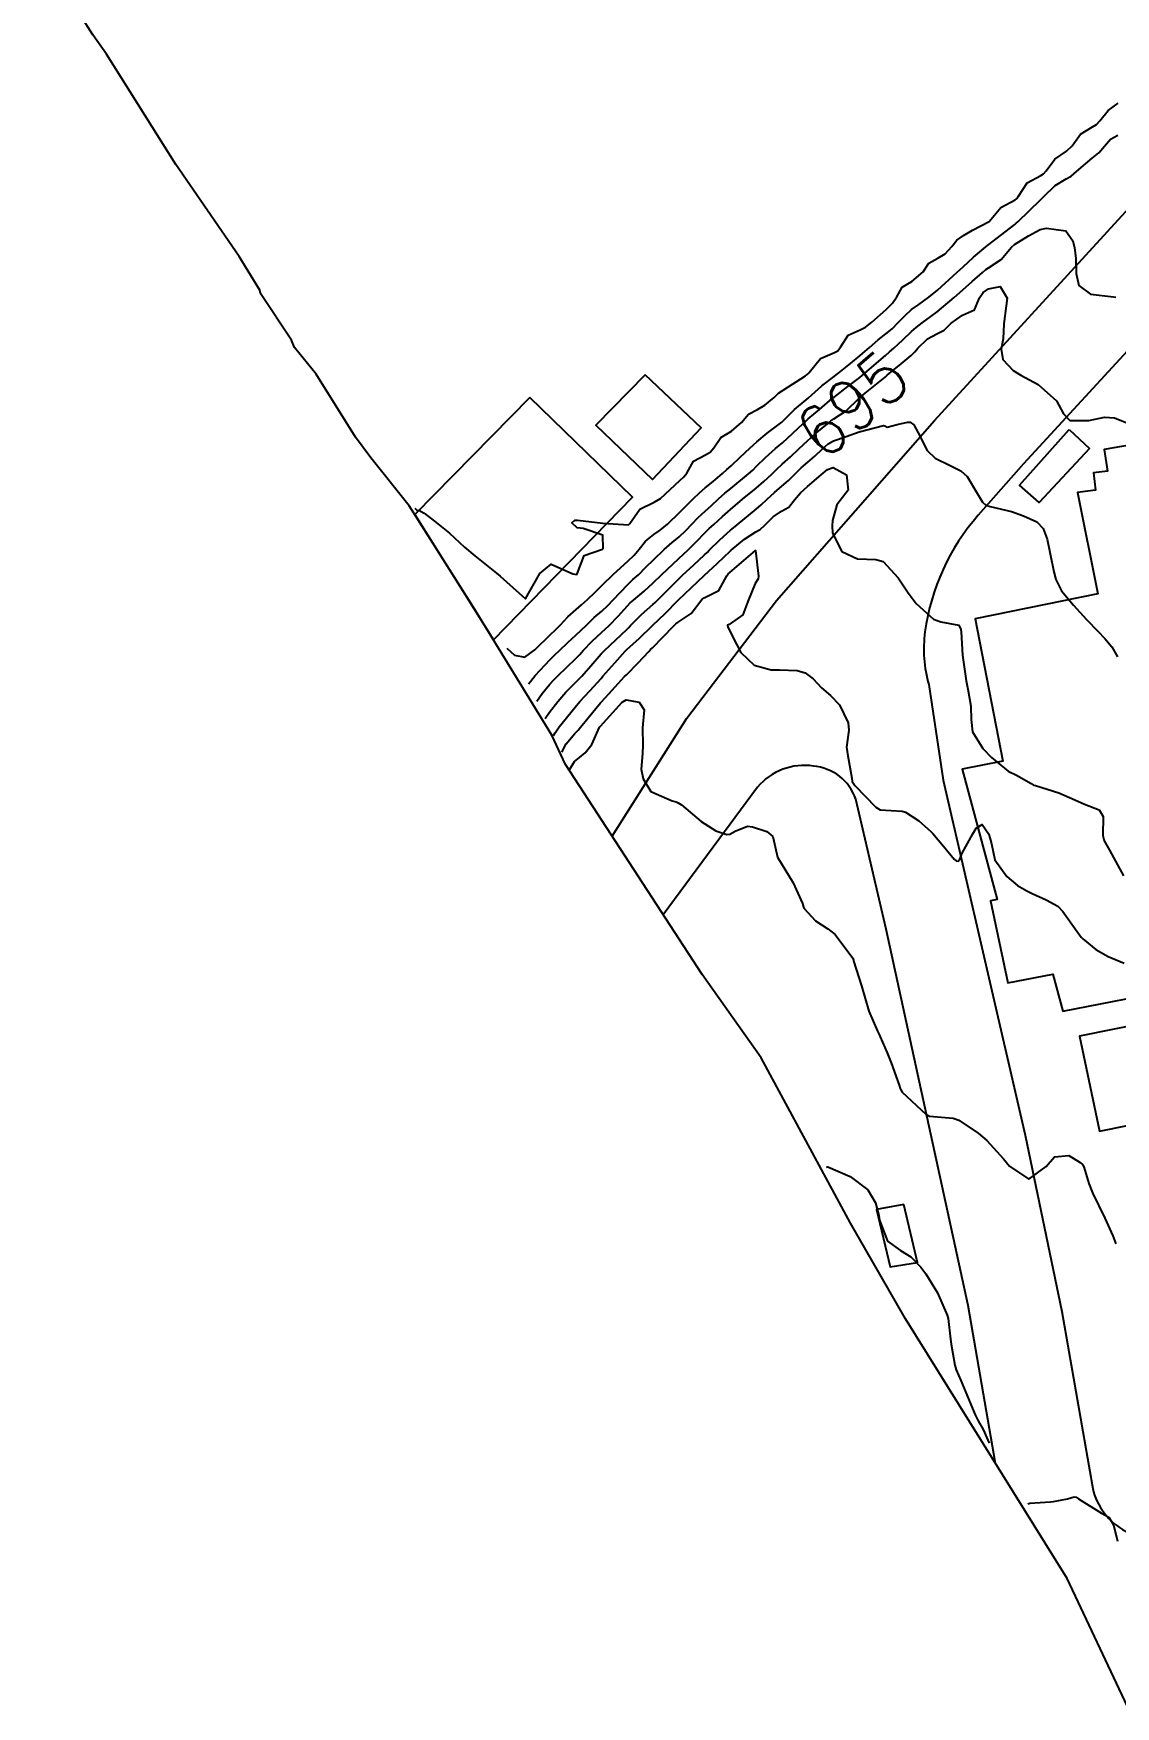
# Model space of a CAD drawing. Header units: metres. Extents: x 292545 to 299085, y 7450245 to 7463078.
# Drawn here: x 296570.3 to 296655.1, y 7453961.5 to 7454092.6 of the extents above; entities that cross this region are included whole.
import ezdxf
from ezdxf.enums import TextEntityAlignment as Align

# ---------------------------------------------------------------- set-up
doc = ezdxf.new("R2010")
doc.units = ezdxf.units.M
for name, color, linetype in [('Area', 45, 'Continuous'), ('Cotas', 45, 'Continuous'), ('Curvas de Nivel 1m', 11, 'Continuous'), ('Curvas de Nivel 5m', 15, 'Continuous'), ('Edificações', 30, 'Continuous'), ('Vias Primárias', 230, 'Continuous')]:
    doc.layers.add(name, color=color, linetype=linetype)
doc.styles.add('Style-STANDARD', font='STANDARD.shx')

msp = doc.modelspace()

# ---------------------------------------------------------------- linework, layer by layer
at = {"layer": 'Area'}
msp.add_polyline3d([(296656.08, 7453961.49, 700.85), (296651.34, 7453971.52, 699.99), (296638.68, 7453991.87, 699.94), (296634.37, 7453999.36, 699.76), (296627.35, 7454012.32, 699.61), (296622.73, 7454018.83, 699.51), (296612.03, 7454035.29, 699.39), (296610.96, 7454037.6, 698.1), (296604.8, 7454047.64, 696.69), (296599.78, 7454055.57, 691.89), (296596.77, 7454059.32, 691.85), (296595.57, 7454060.95, 691.75), (296592.48, 7454065.87, 691.83), (296590.78, 7454067.96, 691.91), (296590.56, 7454068.54, 691.83), (296588.13, 7454072.19, 691.75), (296588.06, 7454072.46, 691.79), (296586.44, 7454075.09, 691.61), (296581.49, 7454082.3, 691.6), (296576.04, 7454090.96, 691.64), (296574.97, 7454092.46, 691.62), (296570.32, 7454099.81, 691.73)], dxfattribs=at)
at = {"layer": 'Curvas de Nivel 1m', "flags": 128}
for points, elevation in [([(296600.21, 7454055.38), (296600.42, 7454055.18), (296600.53, 7454055.23), (296600.96, 7454054.99), (296601.75, 7454054.36), (296602.94, 7454053.41), (296604.12, 7454052.33), (296604.92, 7454051.65), (296606.62, 7454050.3), (296606.9, 7454050.06), (296608.88, 7454048.28), (296610.01, 7454050.26), (296610.91, 7454051), (296612.61, 7454050.23), (296612.9, 7454050.18), (296612.93, 7454050.2), (296612.95, 7454050.23), (296613.48, 7454051.66), (296614.92, 7454052.16), (296614.98, 7454052.21), (296614.94, 7454053.27), (296613.4, 7454053.78), (296612.95, 7454053.84), (296612.53, 7454054.23), (296612.75, 7454054.43), (296612.96, 7454054.44), (296614.95, 7454054.21), (296616.95, 7454054.08), (296617.01, 7454054.12), (296617.06, 7454054.18), (296617.85, 7454055.29), (296618.97, 7454055.85), (296619.47, 7454056.15), (296620.99, 7454057.56), (296621.29, 7454057.83), (296621.53, 7454058.12), (296622.05, 7454059.07), (296623.01, 7454059.55), (296623.36, 7454059.76), (296623.65, 7454060.1), (296624.2, 7454060.93), (296625.04, 7454061.42), (296625.83, 7454062.08), (296626.38, 7454062.74), (296627.06, 7454063.1), (296627.66, 7454063.46), (296628.37, 7454064.05), (296628.73, 7454064.39), (296629.08, 7454064.63), (296630.84, 7454065.76), (296631.09, 7454065.97), (296631.11, 7454065.99), (296631.13, 7454066.01), (296632, 7454067.11), (296633.11, 7454067.58), (296633.38, 7454067.72), (296633.59, 7454067.99), (296634.18, 7454068.93), (296635.13, 7454069.35), (296635.54, 7454069.56), (296636.04, 7454069.96), (296637.15, 7454070.95), (296637.65, 7454071.44), (296637.99, 7454071.93), (296638.4, 7454072.7), (296639.18, 7454073.13), (296640.06, 7454073.91), (296640.51, 7454074.58), (296641.2, 7454074.98), (296641.77, 7454075.32), (296642.3, 7454075.88), (296642.7, 7454076.39), (296643.22, 7454076.74), (296643.92, 7454077.17), (296645.23, 7454077.85), (296646.15, 7454078.94), (296647.26, 7454079.53), (296647.43, 7454079.65), (296647.54, 7454079.82), (296648.21, 7454080.87), (296649.28, 7454081.45), (296649.5, 7454081.57), (296649.71, 7454081.8), (296650.37, 7454082.72), (296651.3, 7454083.36), (296651.74, 7454083.77), (296652.4, 7454084.69), (296653.33, 7454085.26), (296653.63, 7454085.45), (296653.91, 7454085.74), (296654.55, 7454086.53), (296655.35, 7454087.12)], 692), ([(296607.43, 7454044.4), (296608.04, 7454043.87), (296608.83, 7454043.7), (296609.61, 7454044.27), (296610.85, 7454045.49), (296611.24, 7454045.85), (296611.63, 7454046.24), (296612.22, 7454046.87), (296612.87, 7454047.45), (296613.29, 7454047.81), (296613.74, 7454048.22), (296614.32, 7454048.78), (296614.89, 7454049.34), (296615.79, 7454050.2), (296616.91, 7454051.23), (296617.4, 7454051.69), (296617.79, 7454052.17), (296618.3, 7454052.8), (296618.94, 7454053.31), (296619.44, 7454053.66), (296620.03, 7454054.14), (296620.96, 7454055.04), (296621.5, 7454055.59), (296622.03, 7454056.12), (296622.52, 7454056.57), (296622.98, 7454056.97), (296623.61, 7454057.48), (296624.33, 7454058.1), (296624.68, 7454058.41), (296625, 7454058.7), (296625.72, 7454059.37), (296626.46, 7454060.07), (296627.03, 7454060.58), (296627.83, 7454061.26), (296628.87, 7454062.04), (296628.97, 7454062.12), (296629.05, 7454062.19), (296629.97, 7454063.12), (296631.05, 7454064.01), (296631.07, 7454064.03), (296632.11, 7454064.97), (296633.09, 7454065.71), (296633.25, 7454065.82), (296633.45, 7454065.99), (296634.35, 7454066.72), (296635.11, 7454067.33), (296635.84, 7454067.96), (296636.52, 7454068.56), (296637.13, 7454069.03), (296637.63, 7454069.44), (296638.1, 7454069.93), (296638.61, 7454070.46), (296639.15, 7454070.94), (296639.72, 7454071.35), (296640.49, 7454071.91), (296641.17, 7454072.47), (296642.73, 7454073.87), (296642.97, 7454074.08), (296643.19, 7454074.29), (296644.01, 7454075.05), (296644.98, 7454075.85), (296645.11, 7454075.96), (296645.21, 7454076.03), (296646.12, 7454076.74), (296647.23, 7454077.61), (296647.35, 7454077.7), (296647.47, 7454077.82), (296648.36, 7454078.69), (296649.25, 7454079.53), (296649.39, 7454079.66), (296649.51, 7454079.8), (296650.41, 7454080.65), (296651.27, 7454081.18), (296651.66, 7454081.4), (296652.08, 7454081.77), (296653.29, 7454082.81), (296653.83, 7454083.21), (296654.26, 7454083.74), (296654.74, 7454084.3), (296655.32, 7454084.6)], 693), ([(296609.13, 7454041.62), (296609.27, 7454041.81), (296609.66, 7454042.27), (296610.83, 7454043.53), (296611.19, 7454043.89), (296611.55, 7454044.24), (296612.22, 7454044.86), (296612.84, 7454045.42), (296613.26, 7454045.82), (296613.66, 7454046.22), (296614.27, 7454046.81), (296614.87, 7454047.32), (296615.33, 7454047.75), (296615.75, 7454048.2), (296616.9, 7454049.4), (296617.3, 7454049.78), (296617.74, 7454050.17), (296618.33, 7454050.75), (296618.91, 7454051.34), (296619.76, 7454052.15), (296620.39, 7454052.68), (296620.94, 7454053.13), (296621.45, 7454053.62), (296621.92, 7454054.12), (296622.42, 7454054.66), (296622.96, 7454055.15), (296623.48, 7454055.59), (296624.02, 7454056.1), (296624.52, 7454056.55), (296624.98, 7454056.93), (296626.38, 7454058.07), (296626.7, 7454058.36), (296627, 7454058.66), (296627.71, 7454059.36), (296628.48, 7454060.05), (296628.78, 7454060.29), (296629.03, 7454060.5), (296630.66, 7454062.02), (296630.86, 7454062.2), (296631.05, 7454062.37), (296631.94, 7454063.12), (296632.95, 7454063.99), (296633.02, 7454064.05), (296633.07, 7454064.09), (296634.15, 7454064.91), (296635.09, 7454065.63), (296635.48, 7454065.96), (296637.11, 7454067.35), (296637.42, 7454067.62), (296637.77, 7454067.93), (296638.47, 7454068.58), (296639.13, 7454069.21), (296639.51, 7454069.54), (296639.99, 7454069.91), (296640.66, 7454070.39), (296641.15, 7454070.77), (296642.48, 7454071.88), (296643.17, 7454072.49), (296643.9, 7454073.14), (296644.72, 7454073.85), (296644.97, 7454074.07), (296645.19, 7454074.22), (296646.16, 7454074.87), (296646.97, 7454075.82), (296647.22, 7454076.04), (296648.3, 7454076.73), (296649.23, 7454077.22), (296649.72, 7454077.31), (296651.23, 7454077.1), (296651.78, 7454076.33), (296651.93, 7454075.77), (296652.01, 7454074.96), (296652.05, 7454073.77), (296652.25, 7454072.84), (296653.17, 7454072.15), (296654.97, 7454071.93), (296655.16, 7454071.91)], 694), ([(296610.44, 7454038.91), (296610.77, 7454039.4), (296611.42, 7454040.24), (296612.06, 7454040.97), (296612.81, 7454041.71), (296613.06, 7454041.97), (296613.3, 7454042.23), (296614.01, 7454043.03), (296614.83, 7454043.98), (296615.05, 7454044.21), (296616.85, 7454045.91), (296616.99, 7454046.04), (296617.12, 7454046.18), (296617.99, 7454047.04), (296618.88, 7454047.83), (296619.05, 7454047.99), (296619.22, 7454048.15), (296620.9, 7454049.84), (296621.05, 7454049.98), (296621.2, 7454050.13), (296622.08, 7454050.95), (296622.92, 7454051.72), (296623.12, 7454051.91), (296623.32, 7454052.11), (296624.13, 7454052.9), (296624.95, 7454053.65), (296625.19, 7454053.85), (296625.47, 7454054.08), (296626.97, 7454055.31), (296627.37, 7454055.65), (296627.81, 7454056.05), (296628.41, 7454056.61), (296628.98, 7454057.1), (296629.49, 7454057.54), (296629.98, 7454058.03), (296630.49, 7454058.54), (296631.01, 7454058.98), (296631.57, 7454059.45), (296632.15, 7454060), (296632.6, 7454060.42), (296633.03, 7454060.66), (296634.02, 7454060.99), (296635.04, 7454061.37), (296636.95, 7454061.85), (296637.04, 7454061.83), (296637.24, 7454061.74), (296638.02, 7454061.93), (296638.84, 7454062.12), (296639.05, 7454062.12), (296639.32, 7454061.92), (296639.67, 7454061.29), (296640.37, 7454059.91), (296641.01, 7454059.29), (296642.17, 7454058.72), (296643, 7454058.31), (296643.51, 7454057.86), (296644.32, 7454056.51), (296644.71, 7454055.85), (296644.97, 7454055.62), (296645.3, 7454055.52), (296646.97, 7454055.11), (296647.93, 7454054.78), (296648.96, 7454054.32), (296649.47, 7454053.79), (296649.77, 7454052.96), (296650.02, 7454051.79), (296650.29, 7454050.4), (296650.45, 7454049.78), (296650.89, 7454048.91), (296651.83, 7454047.77), (296652.34, 7454047.23), (296652.86, 7454046.66), (296653.74, 7454045.74), (296654.29, 7454045.18), (296654.84, 7454044.51), (296655.28, 7454043.73)], 696), ([(296611.09, 7454037.58), (296611.21, 7454037.79), (296611.54, 7454038.24), (296612.78, 7454039.8), (296613.15, 7454040.23), (296613.93, 7454041.08), (296614.81, 7454042.04), (296614.96, 7454042.21), (296615.89, 7454043.26), (296616.71, 7454044.18), (296616.83, 7454044.3), (296617.82, 7454045.19), (296618.82, 7454046.16), (296618.84, 7454046.18), (296618.85, 7454046.2), (296619.85, 7454047.16), (296620.81, 7454048.13), (296620.88, 7454048.21), (296621.88, 7454049.13), (296622.88, 7454050.11), (296623.94, 7454051.08), (296624.92, 7454052.02), (296625, 7454052.09), (296626.06, 7454052.95), (296626.94, 7454053.53), (296627.28, 7454053.72), (296627.65, 7454054.05), (296628.31, 7454054.7), (296628.96, 7454055.14), (296629.54, 7454055.46), (296629.97, 7454056.03), (296630.43, 7454056.57), (296630.98, 7454057.09), (296632.05, 7454058), (296632.57, 7454058.42), (296633, 7454058.58), (296634.04, 7454057.98), (296634.18, 7454056.78), (296633.55, 7454055.98), (296633.3, 7454055.65), (296632.96, 7454054.42), (296632.92, 7454053.99), (296632.94, 7454053.42), (296633.67, 7454051.98), (296634.92, 7454051.4), (296636.34, 7454051.37), (296636.92, 7454051.21), (296638.09, 7454049.93), (296638.89, 7454048.76), (296639.52, 7454047.91), (296640.86, 7454046.68), (296641.44, 7454046.47), (296642.86, 7454046.22), (296643.01, 7454045.87), (296643.03, 7454045.69), (296643.14, 7454043.87), (296643.18, 7454043.51), (296643.43, 7454041.86), (296643.58, 7454041.08), (296643.79, 7454039.86), (296643.82, 7454038.82), (296643.93, 7454037.86), (296644.74, 7454036.55), (296645.4, 7454035.84), (296646.72, 7454034.78), (296647.36, 7454034.46), (296648.51, 7454033.8), (296648.71, 7454033.69), (296648.87, 7454033.64), (296650.7, 7454033.07), (296651.95, 7454032.52), (296652.69, 7454032.19), (296653.86, 7454031.74), (296654.17, 7454031.23), (296654.15, 7454029.74), (296654.24, 7454029.32), (296654.65, 7454028.58), (296655.13, 7454027.73), (296655.77, 7454026.58)], 697), ([(296611.73, 7454036.26), (296612.07, 7454036.91), (296612.76, 7454037.72), (296613.01, 7454037.98), (296613.21, 7454038.23), (296614.78, 7454040.14), (296614.85, 7454040.21), (296615.42, 7454040.83), (296616.66, 7454042.18), (296616.81, 7454042.33), (296617.72, 7454043.27), (296618.55, 7454044.16), (296618.69, 7454044.3), (296618.84, 7454044.44), (296620.48, 7454046.14), (296620.67, 7454046.32), (296620.86, 7454046.46), (296621.87, 7454047.12), (296622.62, 7454048.11), (296622.74, 7454048.26), (296622.89, 7454048.35), (296624.05, 7454048.94), (296624.68, 7454050.09), (296624.77, 7454050.23), (296624.91, 7454050.35), (296626.92, 7454052.06), (296627.15, 7454050.06), (296627.12, 7454049.84), (296626.9, 7454049.47), (296626.32, 7454048.07), (296625.92, 7454047.02), (296624.86, 7454046.27), (296624.73, 7454046.22), (296624.76, 7454046.09), (296624.85, 7454045.86), (296625.44, 7454044.68), (296625.77, 7454044.08), (296626.82, 7454043.09), (296628.14, 7454042.72), (296628.81, 7454042.72), (296630.18, 7454042.66), (296630.81, 7454042.47), (296631.43, 7454042.01), (296632.1, 7454041.3), (296632.79, 7454040.7), (296633.5, 7454039.98), (296634.19, 7454038.55), (296634.24, 7454037.98), (296634.06, 7454036.66), (296634.15, 7454035.98), (296634.46, 7454034.23), (296634.5, 7454033.97), (296634.71, 7454033.64), (296636.35, 7454031.95), (296636.68, 7454031.75), (296638.41, 7454031.65), (296638.68, 7454031.57), (296639.71, 7454030.87), (296640.66, 7454030.05), (296640.74, 7454029.98), (296640.81, 7454029.9), (296641.65, 7454028.89), (296642.48, 7454027.88), (296642.64, 7454027.74), (296642.79, 7454027.73), (296642.94, 7454027.88), (296643.12, 7454028.35), (296643.95, 7454029.86), (296644.22, 7454030.3), (296644.67, 7454030.6), (296645.2, 7454029.84), (296645.41, 7454029.09), (296645.68, 7454027.84), (296646.62, 7454026.52), (296647.46, 7454025.82), (296648.19, 7454025.39), (296648.61, 7454025.19), (296649.69, 7454024.7), (296650.6, 7454024.19), (296651.01, 7454023.78), (296652.1, 7454022.24), (296652.45, 7454021.76), (296652.56, 7454021.63), (296653.59, 7454020.79), (296654.55, 7454020.26), (296655.8, 7454019.72)], 698), ([(296612.36, 7454034.94), (296612.73, 7454035.53), (296613.11, 7454035.84), (296613.57, 7454036.22), (296614.09, 7454036.86), (296614.7, 7454038.21), (296614.76, 7454038.31), (296616.46, 7454040.18), (296616.78, 7454040.36), (296617.81, 7454040.17), (296618.19, 7454039.58), (296618.07, 7454038.17), (296618.09, 7454036.82), (296618.06, 7454036.17), (296617.95, 7454034.93), (296618.1, 7454034.17), (296618.7, 7454033.17), (296620.38, 7454032.46), (296620.7, 7454032.36), (296620.85, 7454032.29), (296621.11, 7454032.13), (296622.67, 7454030.84), (296623.81, 7454030.1), (296624.66, 7454029.8), (296624.91, 7454029.84), (296625.33, 7454030.08), (296626.28, 7454030.46), (296626.67, 7454030.42), (296627.81, 7454030.05), (296628.28, 7454029.66), (296628.64, 7454028.04), (296629.86, 7454026.03), (296630.6, 7454024.4), (296630.69, 7454024.11), (296630.73, 7454024.02), (296631.63, 7454023.05), (296632.58, 7454022.42), (296633.17, 7454021.98), (296634.55, 7454020.11), (296634.59, 7454019.97), (296634.6, 7454019.91), (296635.23, 7454017.96), (296635.52, 7454016.95), (296635.81, 7454015.96), (296636.48, 7454014.39), (296636.63, 7454014.1), (296636.7, 7454013.95), (296637.23, 7454012.71), (296637.54, 7454011.93), (296638.17, 7454010.18), (296638.26, 7454009.92), (296638.31, 7454009.81), (296638.42, 7454009.62), (296640.27, 7454007.9), (296640.4, 7454007.81), (296640.56, 7454007.73), (296642.4, 7454007.58), (296642.84, 7454007.43), (296644.38, 7454006.42), (296645.04, 7454005.84), (296646.36, 7454004.4), (296646.82, 7454003.83), (296648.34, 7454002.81), (296649.71, 7454003.79), (296650.36, 7454004.56), (296651.48, 7454004.65), (296652.36, 7454004.12), (296652.54, 7454003.95), (296652.65, 7454003.76), (296653.05, 7454002.46), (296653.34, 7454001.74), (296654.3, 7453999.74), (296654.92, 7453998.36), (296655.15, 7453997.73)], 699)]:
    msp.add_lwpolyline(points, dxfattribs=dict(at, elevation=elevation))
at = {"layer": 'Curvas de Nivel 5m', "flags": 128}
for points, elevation in [([(296609.79, 7454040.27), (296610.2, 7454040.85), (296610.8, 7454041.59), (296611.12, 7454041.94), (296611.43, 7454042.24), (296612.14, 7454042.92), (296612.83, 7454043.59), (296613.14, 7454043.92), (296613.41, 7454044.22), (296614.11, 7454044.95), (296614.85, 7454045.65), (296615.44, 7454046.2), (296616.14, 7454046.91), (296616.88, 7454047.73), (296617.1, 7454047.96), (296617.35, 7454048.18), (296618.18, 7454048.88), (296618.9, 7454049.52), (296619.55, 7454050.15), (296620.92, 7454051.44), (296621.27, 7454051.78), (296621.64, 7454052.12), (296622.29, 7454052.76), (296622.94, 7454053.44), (296623.28, 7454053.78), (296623.64, 7454054.1), (296624.33, 7454054.73), (296624.96, 7454055.28), (296625.91, 7454056.08), (296626.98, 7454056.96), (296627.57, 7454057.47), (296628.19, 7454058.05), (296628.6, 7454058.44), (296629, 7454058.82), (296629.65, 7454059.4), (296630.31, 7454060.02), (296631.03, 7454060.68), (296631.73, 7454061.3), (296632.55, 7454061.99), (296632.82, 7454062.22), (296633.05, 7454062.39), (296634.02, 7454063.02), (296635.01, 7454063.97), (296635.05, 7454064), (296635.07, 7454064.02), (296635.52, 7454064.4), (296637.09, 7454065.65), (296637.24, 7454065.79), (296637.4, 7454065.94), (296638.33, 7454066.69), (296639.11, 7454067.35), (296639.4, 7454067.63), (296639.64, 7454067.91), (296640.39, 7454068.64), (296641.13, 7454069.05), (296641.7, 7454069.32), (296642.24, 7454069.88), (296643.15, 7454070.51), (296644.08, 7454070.93), (296644.48, 7454071.86), (296644.75, 7454072.27), (296645.17, 7454072.56), (296646.09, 7454072.75), (296646.63, 7454071.83), (296646.56, 7454071.23), (296646.37, 7454069.83), (296646.32, 7454068.64), (296646.18, 7454067.83), (296646.31, 7454067.03), (296647.1, 7454066.16), (296647.71, 7454065.81), (296649.08, 7454065.08), (296650.52, 7454063.79), (296651.05, 7454062.76), (296651.54, 7454062.26), (296653.05, 7454062.25), (296654.28, 7454062.5), (296655.05, 7454062.46), (296656.93, 7454061.71)], 695), ([(296632.48, 7454003.74), (296632.59, 7454003.76), (296634.34, 7454003.02), (296635.73, 7454001.96), (296636.32, 7454000.95), (296636.59, 7453999.95), (296636.64, 7453999.6), (296637.27, 7453997.94), (296638.28, 7453997.23), (296639.08, 7453996.73), (296639.88, 7453995.91), (296640.26, 7453995.39), (296641.17, 7453993.89), (296641.94, 7453992.16), (296642.01, 7453991.88), (296642.19, 7453990.27), (296642.24, 7453989.88), (296642.53, 7453988.24), (296642.65, 7453987.87), (296643, 7453987.03), (296644.12, 7453984.35), (296644.38, 7453983.86), (296644.75, 7453983.2), (296645.23, 7453982.13)], 700), ([(296648.25, 7453977.38), (296648.41, 7453977.43), (296650.04, 7453977.52), (296650.28, 7453977.54), (296651.36, 7453977.77), (296651.88, 7453977.92), (296652.04, 7453977.88), (296652.22, 7453977.76), (296654.03, 7453976.64), (296654.61, 7453976.32), (296654.98, 7453975.73), (296655.28, 7453974.44)], 700)]:
    msp.add_lwpolyline(points, dxfattribs=dict(at, elevation=elevation))
at = {"layer": 'Edificações'}
for points in [[(296618.27, 7454065.84), (296614.41, 7454061.88), (296618.85, 7454057.62), (296622.66, 7454061.67)], [(296609.23, 7454064.04), (296600.21, 7454054.88), (296606.38, 7454045.06), (296617.27, 7454056.25)], [(296651.51, 7454061.55), (296653.1, 7454060.06), (296649.15, 7454055.83), (296647.6, 7454057.18)], [(296638.53, 7454000.81), (296636.39, 7454000.43), (296637.47, 7453995.93), (296639.62, 7453996.28)]]:
    msp.add_lwpolyline(points, close=True, dxfattribs=at)
for points in [[(296657.73, 7454060.59), (296654.24, 7454059.98), (296654.51, 7454058.28), (296653.4, 7454058.15), (296653.57, 7454056.79), (296652.16, 7454056.6), (296653.74, 7454048.68), (296644.14, 7454046.71), (296646.31, 7454035.57), (296643.11, 7454034.93), (296645.85, 7454024.72), (296645.34, 7454024.61), (296646.68, 7454018.18), (296650.21, 7454018.88), (296651.01, 7454015.96), (296662.82, 7454018.26)], [(296663.19, 7454016.21), (296652.31, 7454014.02), (296653.88, 7454006.58), (296667.3, 7454009.28)]]:
    msp.add_lwpolyline(points, dxfattribs=at)
at = {"layer": 'Vias Primárias', "elevation": 699.43}
msp.add_lwpolyline([(296615.68, 7454029.67), (296621.54, 7454038.92), (296628.57, 7454048.15), (296640.94, 7454062.24), (296655.92, 7454078.61), (296672.07, 7454095.74), (296687.04, 7454111.5), (296702.81, 7454127.59), (296709.34, 7454134.35), (296728.52, 7454152.1), (296735.21, 7454158.13, 0.120478), (296739.01, 7454164.93, 0.13764), (296738.63, 7454169.01, 3.946785)], format="xyb", dxfattribs=at)
at = {"layer": 'Vias Primárias'}
for points in [[(296663.9, 7454076.22), (296647.93, 7454058.86), (296644.38, 7454054.83, 0.148051), (296640.2, 7454045.68, 0.10334), (296640.49, 7454041.56), (296641.63, 7454034.06), (296644.8, 7454020.29), (296648.05, 7454006.26), (296650.92, 7453992.45), (296653.29, 7453978.85, 0.455652), (296659.88, 7453974.87)], [(296645.73, 7453980.54), (296643.58, 7453992.92), (296637.17, 7454022.4), (296634.78, 7454032.58, 0.298082), (296631.45, 7454035.17, 0.264228), (296627.08, 7454033.52), (296619.69, 7454023.51)]]:
    msp.add_lwpolyline(points, format="xyb", dxfattribs=at)

# ---------------------------------------------------------------- texts
at = {"layer": 'Cotas', "style": 'Style-STANDARD'}
msp.add_text('695', height=4, rotation=40.7614, dxfattribs=at).set_placement((296634.51, 7454063.52, 695), align=Align.MIDDLE_CENTER)

doc.saveas('drawing.dxf')
